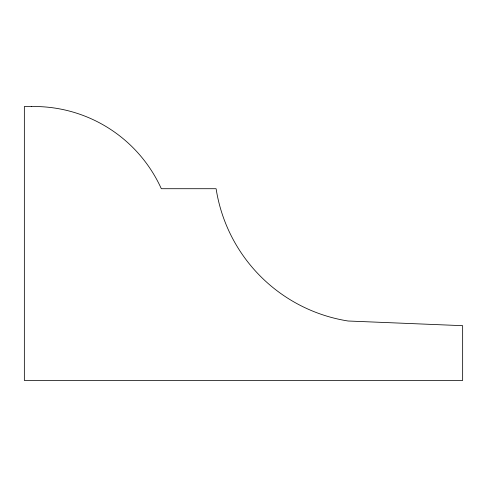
<?xml version="1.0" encoding="UTF-8"?>
<svg xmlns="http://www.w3.org/2000/svg" width="487" height="487" viewBox="0 0 487 487"><rect width="100%" height="100%" fill="white"/><g stroke="black" fill="none" stroke-linecap="round" stroke-linejoin="round"><path stroke-width="0.73" d="M31.332 106.531L24.35 106.531L24.35 380.469L462.65 380.469L462.65 325.681L348.095 321.006A158.579 158.579 0 0 1 216.106 188.713L161.319 188.713A139.799 139.799 0 0 0 31.332 106.531"/></g></svg>
